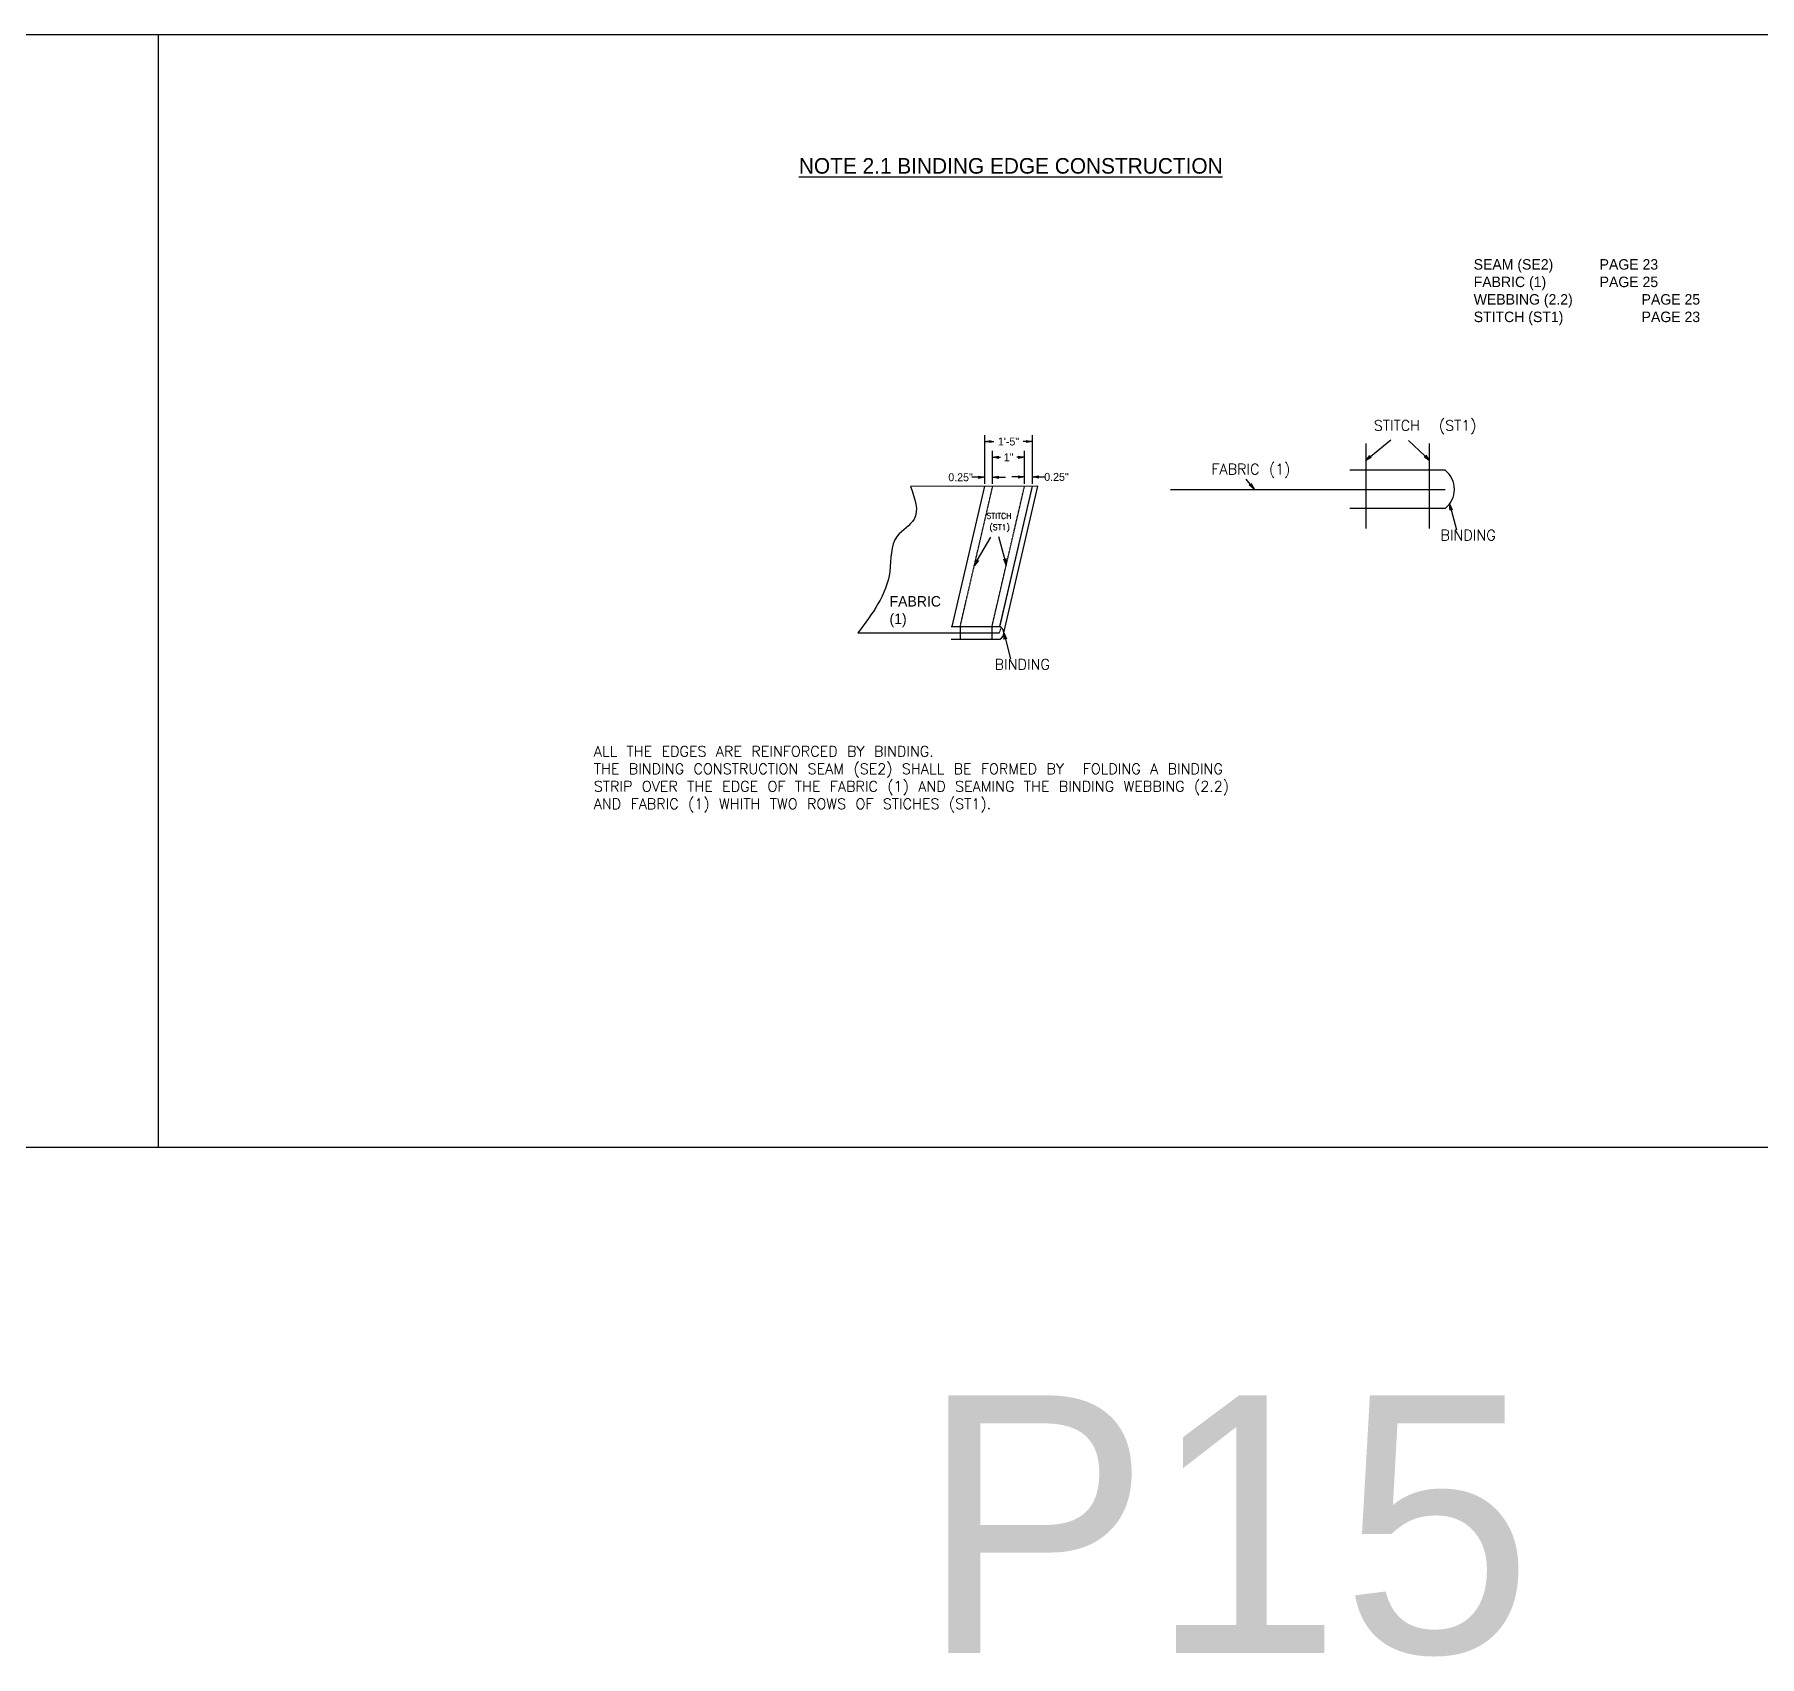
# Model space of a CAD drawing. Header units: inches. Extents: x 1631 to 16634, y 11819 to 13981.
# Drawn here: x 4593 to 5135, y 11835 to 12346 of the extents above; entities that cross this region are included whole.
import ezdxf

# ---------------------------------------------------------------- set-up
doc = ezdxf.new("R2010")
doc.units = ezdxf.units.IN
doc.header["$MEASUREMENT"] = 0
doc.linetypes.add('HIDDEN', pattern=[0.375, 0.25, -0.125])
for name, color, linetype in [('DIMENSION', 7, 'Continuous'), ('Object', 7, 'Continuous'), ('PEN2', 95, 'Continuous'), ('STECH', 7, 'HIDDEN'), ('TEXT', 7, 'Continuous')]:
    doc.layers.add(name, color=color, linetype=linetype)
doc.styles.add('style1', font='txt.shx')

# ---------------------------------------------------------------- blocks, each defined once
blk = doc.blocks.new('_OPEN')
at = {"color": 0, "linetype": 'ByBlock'}
for p, q in [((-1, 0.17), (0, 0)), ((0, 0), (-1, -0.17)), ((0, 0), (-1, 0))]:
    blk.add_line(p, q, dxfattribs=at)

msp = doc.modelspace()

# ---------------------------------------------------------------- linework, layer by layer
at = {"layer": 'DIMENSION'}
for p, q in [((4907.99205, 12203.55532), (4868.01315, 12203.49218)), ((4881.12348, 12159.38903), (4891.34592, 12203.52903)), ((4896.12348, 12159.38903), (4906.35141, 12203.55273)), ((4897.32801, 12157.38903), (4908.01973, 12203.55536)), ((4851.42826, 12157.39019), (4895.89151, 12157.39019)), ((4880.80468, 12159.38903), (4896.12348, 12159.38903)), ((4880.80468, 12155.38903), (4896.12348, 12155.38903)), ((4883.57978, 12159.35795), (4883.57978, 12155.38903)), ((4893.62137, 12159.35795), (4893.62137, 12155.38903))]:
    msp.add_line(p, q, dxfattribs=at)
msp.add_spline([(4868.01256, 12203.49381), (4869.15019, 12193.15396), (4863.82131, 12187.82935), (4861.4766, 12176.75414), (4851.42826, 12157.39019)], degree=3, dxfattribs=at)
at = {"layer": 'Object'}
for p, q in [((5011.13617, 12216.92357), (5011.13617, 12190.1896)), ((5031.13617, 12216.92357), (5031.13617, 12190.1896)), ((5036.13617, 12208.54311), (5006.13617, 12208.54311)), ((4949.7116, 12202.54311), (5036.13617, 12202.54311)), ((5036.13617, 12196.54311), (5006.13617, 12196.54311)), ((5036.13617, 12196.54311), (5006.13617, 12196.54311))]:
    msp.add_line(p, q, dxfattribs=at)
for centre, radius, start, end in [((5031.33341, 12202.54311), 7.68547, 308.675885, 51.324115), ((4895.06534, 12157.38903), 2.26267, 297.8819646, 62.1180354)]:
    msp.add_arc(centre, radius, start, end, dxfattribs=at)
at = {"layer": 'STECH', "ltscale": 0.015}
for p, q in [((4883.61799, 12159.36533), (4893.84684, 12203.53298)), ((4893.62348, 12159.38903), (4903.8505, 12203.54878))]:
    msp.add_line(p, q, dxfattribs=at)
at = {"layer": 'STECH', "ltscale": 0.8}
for p, q in [((4896.12348, 12159.38903), (4906.35141, 12203.55273)), ((4896.12478, 12159.39466), (4906.35141, 12203.55273)), ((4895.89151, 12157.39019), (4896.57918, 12159.07068))]:
    msp.add_line(p, q, dxfattribs=at)
at = {"layer": 'TEXT'}
for p, q in [((4031.41637, 12345.62554), (4631.41637, 12345.62554)), ((4631.41637, 12345.62554), (4631.41637, 11995.62554)), ((4631.41637, 12345.62554), (5231.41637, 12345.62554)), ((4631.41637, 12345.62554), (4631.41637, 11995.62554)), ((4891.31824, 12204.24489), (4891.31824, 12219.5828)), ((4893.31824, 12217.5828), (4894.19324, 12217.5828)), ((4904.31824, 12217.5828), (4903.44324, 12217.5828)), ((4906.31824, 12204.24489), (4906.31824, 12219.5828)), ((5012.68223, 12212.88075), (5019.01396, 12218.14268)), ((5029.74365, 12213.04759), (5024.55745, 12217.95786)), ((4893.81824, 12204.24489), (4893.81824, 12214.63724)), ((4895.81824, 12212.63724), (4896.31039, 12212.63724)), ((4901.81824, 12212.63724), (4901.39372, 12212.63724)), ((4903.81824, 12204.24489), (4903.81824, 12214.63724)), ((4889.31824, 12206.34238), (4887.31824, 12206.34238)), ((4891.31824, 12204.24489), (4891.31824, 12208.34238)), ((4893.81824, 12204.24489), (4893.81824, 12208.34238)), ((4895.81824, 12206.34238), (4897.81824, 12206.34238)), ((4901.81824, 12206.44908), (4899.81824, 12206.44908)), ((4903.81824, 12204.24489), (4903.81824, 12208.44908)), ((4906.31824, 12204.24489), (4906.31824, 12208.44908)), ((4908.31824, 12206.44908), (4910.31824, 12206.44908)), ((4974.78126, 12204.21538), (4973.5425, 12205.78555)), ((5038.0182, 12196.05617), (5039.65316, 12189.82388)), ((4889.10299, 12180.3538), (4893.26752, 12187.45558)), ((4897.65594, 12180.68919), (4895.7576, 12187.57423)), ((4897.81723, 12155.44979), (4899.45219, 12149.2175)), ((4031.41637, 11995.62554), (4631.41637, 11995.62554)), ((4631.41637, 11995.62554), (5231.41637, 11995.62554))]:
    msp.add_line(p, q, dxfattribs=at)

# ---------------------------------------------------------------- block references
at = {"layer": 'TEXT', "yscale": 2, "zscale": 2}
for p, xscale, rotation in [((4891.31824, 12217.5828), 2, 180), ((4893.81824, 12212.63724), 2, 180), ((5011.13617, 12211.61201), 2.00000000000005, 219.3734973823844), ((5031.13617, 12211.61201), 2.000000000000007, 314.1277901173744), ((4893.81824, 12206.34238), 2, 180), ((4906.31824, 12206.44908), 2, 180), ((4976.02003, 12202.6452), 1.999999999999867, 308.2711548234449), ((5037.52897, 12197.99541), 1.999999999999934, 104.1589490103913), ((4888.08064, 12178.63485), 2.000000000000045, 239.2579103211373), ((4898.10506, 12178.74027), 2.000000000000104, 282.976933005789), ((4897.32801, 12157.38903), 1.999999999999934, 104.1589490103913)]:
    msp.add_blockref('_OPEN', p, dxfattribs=dict(at, xscale=xscale, rotation=rotation))
at = {"layer": 'TEXT', "xscale": 2, "yscale": 2, "zscale": 2}
for p in [(4906.31824, 12217.5828), (4903.81824, 12212.63724), (4891.31824, 12206.34238), (4903.81824, 12206.44908)]:
    msp.add_blockref('_OPEN', p, dxfattribs=at)

# ---------------------------------------------------------------- texts
at = {"layer": 'DIMENSION', "linetype": 'Continuous', "insert": (4861.39442, 12168.98305), "char_height": 3.3, "width": 15.2229492, "attachment_point": 1}
msp.add_mtext('FABRIC (1)', dxfattribs=at)
at = {"layer": 'PEN2', "attachment_point": 1}
for s, insert, char_height, width in [('\\pt136.338;{\\H1x;\\C0;                \\LNOTE 2.1 BINDING EDGE CONSTRUCTION\\l\\C256;}', (4803.77349, 12306.75413), 4.9, 269.2684769), ('\\pt91.8192;{\\Ftxt.shx|c1;\\C0;ALL THE EDGES ARE REINFORCED BY BINDING.\\P\\Ftxt.shx|c0;THE BINDING CONSTRUCTION SEAM (SE2) SHALL BE FORMED BY  FOLDING A BINDING STRIP OVER THE EDGE OF THE FABRIC (1) AND SEAMING THE BINDING WEBBING (2.2) AND FABRIC (1) WHITH TWO ROWS OF STICHES (ST1). }', (4768.41591, 12121.78418), 3.3, 225.7924743)]:
    msp.add_mtext(s, dxfattribs=dict(at, insert=insert, char_height=char_height, width=width))
at = {"layer": 'TEXT', "ltscale": 0.015, "style": 'style1'}
for s, height, p in [('STITCH  (ST1)', 3.3, (5013.66266, 12221.00839)), ('FABRIC (1)', 3.3, (4962.60734, 12207.2261)), ('STITCH', 1.791136, (4891.86615, 12193.31552)), ('(ST1)', 1.791136, (4892.81405, 12189.73514)), ('BINDING ', 3.3, (5034.62783, 12186.47134)), ('BINDING', 3.3, (4894.42687, 12145.86496))]:
    msp.add_text(s, height=height, dxfattribs=at).set_placement(p)
at = {"layer": 'TEXT'}
msp.add_text('P15', height=80.977854, dxfattribs=at).set_placement((4871.00736, 11836.56569))
at = {"layer": 'TEXT', "insert": (5045.08563, 12274.95883), "char_height": 3.3, "width": 210.3834797, "attachment_point": 1}
msp.add_mtext('SEAM (SE2)^I^IPAGE 23\\PFABRIC (1)^I ^IPAGE 25\\PWEBBING (2.2)^I^IPAGE 25\\PSTITCH (ST1)^I^IPAGE 23', dxfattribs=at)
at = {"layer": 'TEXT', "char_height": 2.5, "attachment_point": 5}
for s, insert in [('1\'-5"', (4898.81824, 12217.5828)), ('1"', (4898.85206, 12212.63724)), ('0.25"', (4883.73491, 12206.34238)), ('0.25"', (4913.90157, 12206.44908))]:
    msp.add_mtext(s, dxfattribs=dict(at, insert=insert))

doc.saveas('drawing.dxf')
